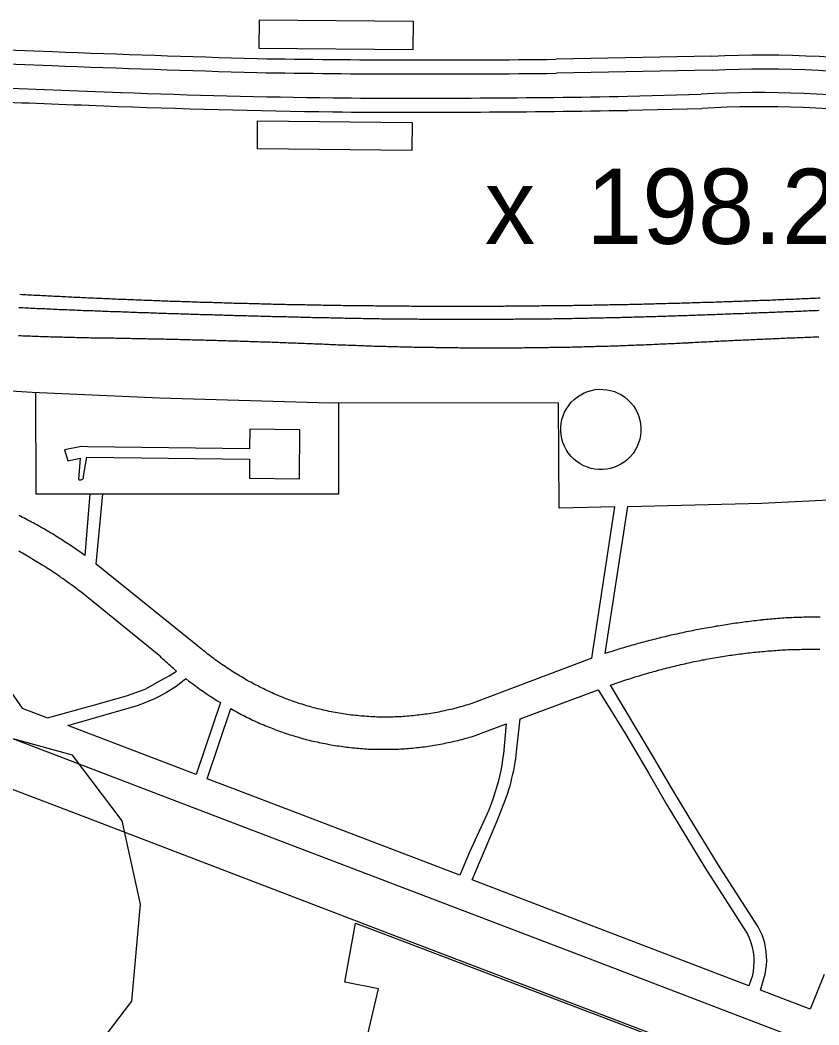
# Model space of a CAD drawing. Header units: millimetres. Extents: x 949 to 2135, y 1001 to 2286.
# Drawn here: x 1463.3 to 1543, y 1729 to 1829.2 of the extents above; entities that cross this region are included whole.
import ezdxf
from ezdxf.enums import TextEntityAlignment as Align

# ---------------------------------------------------------------- set-up
doc = ezdxf.new("R2010")
doc.units = ezdxf.units.MM
for name, color, linetype, lineweight in [('Nivel 11', 7, 'Continuous', 0), ('Nivel 12', 7, 'Continuous', 0), ('Nivel 15', 7, 'Continuous', 0), ('Nivel 17', 7, 'Continuous', 0), ('Nivel 18', 7, 'Continuous', 0), ('Nivel 24', 7, 'Continuous', 0), ('Nivel 27', 7, 'Continuous', 0), ('Nivel 3', 7, 'Continuous', 0), ('Nivel 39', 7, 'Continuous', 0)]:
    doc.layers.add(name, color=color, linetype=linetype, lineweight=lineweight)
doc.styles.add('Style-font000', font='font000.shx')
doc.styles.add('Style-font023', font='font023.shx')

msp = doc.modelspace()

# ---------------------------------------------------------------- linework, layer by layer
at = {"layer": 'Nivel 11', "color": 1, "linetype": 'Continuous', "lineweight": 0, "flags": 128}
for points in [[(1487.09, 1826.45), (1502.52, 1826.3), (1502.54, 1829.1), (1487.12, 1829.25), (1487.09, 1826.45)], [(1502.37, 1816.23), (1486.95, 1816.4), (1486.98, 1819.2), (1502.4, 1819.03), (1502.37, 1816.23)]]:
    msp.add_lwpolyline(points, close=True, dxfattribs=at)
at = {"layer": 'Nivel 12', "color": 7, "linetype": 'Continuous', "lineweight": 0, "flags": 128}
for points in [[(1538.22, 1672.81), (1542.67, 1721.72), (1539.67, 1723.04), (1499.71, 1738.25), (1467.93, 1750.42), (1440.09, 1761), (1415.48, 1768.39), (1393.97, 1774.59), (1390.01, 1775.7), (1373.63, 1780.26)], [(1535.56, 1674.48), (1525.52, 1676.26), (1523.76, 1676.57), (1528.43, 1702.86), (1530.34, 1702.52), (1532.57, 1714.72), (1532.23, 1714.81), (1497, 1723.99), (1499.05, 1732.6), (1495.67, 1733.27), (1496.76, 1739.16), (1500.44, 1737.76), (1535.86, 1724.28), (1539.6, 1722.86), (1542.46, 1721.6), (1541.77, 1715.15), (1540.23, 1700.76), (1535.56, 1674.48)]]:
    msp.add_lwpolyline(points, dxfattribs=at)
at = {"layer": 'Nivel 15', "color": 7, "linetype": 'Continuous', "lineweight": 0, "flags": 128}
msp.add_lwpolyline([(1463.23, 1801.89), (1463.43, 1801.88), (1463.63, 1801.87), (1463.83, 1801.86), (1464.03, 1801.85), (1464.23, 1801.84), (1464.43, 1801.83), (1464.63, 1801.82), (1464.83, 1801.81), (1465.03, 1801.8), (1465.23, 1801.79), (1465.43, 1801.78), (1465.63, 1801.77), (1465.83, 1801.76), (1466.03, 1801.75), (1466.23, 1801.74), (1466.43, 1801.73), (1466.63, 1801.72), (1466.83, 1801.71), (1467.03, 1801.7), (1467.23, 1801.69), (1467.43, 1801.68), (1467.63, 1801.67), (1467.83, 1801.66), (1468.03, 1801.65), (1468.23, 1801.64), (1468.43, 1801.63), (1468.63, 1801.62), (1468.83, 1801.61), (1469.03, 1801.6), (1469.23, 1801.59), (1469.43, 1801.58), (1469.63, 1801.57), (1469.83, 1801.56), (1470.02, 1801.55), (1470.22, 1801.55), (1470.42, 1801.54), (1470.62, 1801.53), (1470.82, 1801.52), (1471.02, 1801.51), (1471.22, 1801.5), (1471.42, 1801.49), (1471.62, 1801.48), (1471.82, 1801.47), (1472.02, 1801.47), (1472.22, 1801.46), (1472.42, 1801.45), (1472.62, 1801.44), (1472.82, 1801.43), (1473.02, 1801.42), (1473.22, 1801.41), (1473.42, 1801.41), (1473.62, 1801.4), (1473.82, 1801.39), (1474.02, 1801.38), (1474.22, 1801.37), (1474.42, 1801.37), (1474.62, 1801.36), (1474.82, 1801.35), (1475.02, 1801.34), (1475.22, 1801.33), (1475.42, 1801.33), (1475.62, 1801.32), (1475.82, 1801.31), (1476.02, 1801.3), (1476.22, 1801.3), (1476.42, 1801.29), (1476.62, 1801.28), (1476.82, 1801.27), (1477.02, 1801.27), (1477.22, 1801.26), (1477.42, 1801.25), (1477.62, 1801.24), (1477.82, 1801.24), (1478.02, 1801.23), (1478.22, 1801.22), (1478.42, 1801.22), (1478.62, 1801.21), (1478.82, 1801.2), (1479.02, 1801.2), (1479.22, 1801.19), (1479.42, 1801.18), (1479.62, 1801.18), (1479.82, 1801.17), (1480.02, 1801.16), (1480.22, 1801.16), (1480.42, 1801.15), (1480.62, 1801.14), (1480.82, 1801.14), (1481.02, 1801.13), (1481.22, 1801.12), (1481.42, 1801.12), (1481.62, 1801.11), (1481.82, 1801.1), (1482.02, 1801.1), (1482.22, 1801.09), (1482.42, 1801.09), (1482.62, 1801.08), (1482.82, 1801.07), (1483.02, 1801.07), (1483.22, 1801.06), (1483.42, 1801.06), (1483.62, 1801.05), (1483.82, 1801.05), (1484.02, 1801.04), (1484.22, 1801.04), (1484.42, 1801.03), (1484.62, 1801.02), (1484.82, 1801.02), (1485.01, 1801.01), (1485.21, 1801.01), (1485.41, 1801), (1485.61, 1801), (1485.73, 1800.99), (1485.93, 1800.99), (1486.13, 1800.98), (1486.33, 1800.98), (1486.53, 1800.97), (1486.73, 1800.97), (1486.93, 1800.96), (1487.13, 1800.96), (1487.33, 1800.95), (1487.53, 1800.95), (1487.73, 1800.94), (1487.93, 1800.94), (1488.13, 1800.93), (1488.33, 1800.93), (1488.53, 1800.92), (1488.73, 1800.92), (1488.93, 1800.92), (1489.13, 1800.91), (1489.33, 1800.91), (1489.53, 1800.9), (1489.73, 1800.9), (1489.93, 1800.89), (1490.13, 1800.89), (1490.33, 1800.89), (1490.53, 1800.88), (1490.73, 1800.88), (1490.93, 1800.87), (1491.13, 1800.87), (1491.33, 1800.86), (1491.53, 1800.86), (1491.73, 1800.86), (1491.93, 1800.85), (1492.13, 1800.85), (1492.33, 1800.85), (1492.53, 1800.84), (1492.73, 1800.84), (1492.93, 1800.83), (1493.13, 1800.83), (1493.33, 1800.83), (1493.53, 1800.82), (1493.73, 1800.82), (1493.93, 1800.82), (1494.13, 1800.81), (1494.33, 1800.81), (1494.53, 1800.81), (1494.73, 1800.81), (1494.93, 1800.8), (1495.13, 1800.8), (1495.33, 1800.8), (1495.53, 1800.79), (1495.73, 1800.79), (1495.93, 1800.79), (1496.13, 1800.78), (1496.33, 1800.78), (1496.53, 1800.78), (1496.73, 1800.78), (1496.93, 1800.77), (1497.13, 1800.77), (1497.33, 1800.77), (1497.53, 1800.77), (1497.73, 1800.76), (1497.93, 1800.76), (1498.13, 1800.76), (1498.33, 1800.76), (1498.53, 1800.76), (1498.73, 1800.75), (1498.93, 1800.75), (1499.13, 1800.75), (1499.33, 1800.75), (1499.53, 1800.75), (1499.73, 1800.74), (1499.93, 1800.74), (1500.13, 1800.74), (1500.33, 1800.74), (1500.53, 1800.74), (1500.73, 1800.74), (1500.93, 1800.73), (1501.13, 1800.73), (1501.33, 1800.73), (1501.53, 1800.73), (1501.73, 1800.73), (1501.93, 1800.73), (1502.13, 1800.73), (1502.33, 1800.72), (1502.53, 1800.72), (1502.73, 1800.72), (1502.93, 1800.72), (1503.13, 1800.72), (1503.33, 1800.72), (1503.53, 1800.72), (1503.73, 1800.72), (1503.93, 1800.72), (1504.13, 1800.72), (1504.33, 1800.72), (1504.53, 1800.71), (1504.73, 1800.71), (1504.93, 1800.71), (1505.13, 1800.71), (1505.33, 1800.71), (1505.53, 1800.71), (1505.73, 1800.71), (1505.93, 1800.71), (1506.13, 1800.71), (1506.33, 1800.71), (1506.53, 1800.71), (1506.73, 1800.71), (1506.93, 1800.71), (1507.13, 1800.71), (1507.33, 1800.71), (1507.53, 1800.71), (1507.73, 1800.71), (1507.93, 1800.71), (1508.13, 1800.71), (1508.33, 1800.71), (1508.53, 1800.71), (1508.73, 1800.71), (1508.93, 1800.71), (1509.13, 1800.71), (1509.33, 1800.71), (1509.53, 1800.72), (1509.73, 1800.72), (1509.93, 1800.72), (1510.13, 1800.72), (1510.33, 1800.72), (1510.53, 1800.72), (1510.73, 1800.72), (1510.93, 1800.72), (1511.13, 1800.72), (1511.33, 1800.72), (1511.53, 1800.72), (1511.73, 1800.73), (1511.93, 1800.73), (1512.13, 1800.73), (1512.33, 1800.73), (1512.53, 1800.73), (1512.73, 1800.73), (1512.93, 1800.73), (1513.13, 1800.73), (1513.33, 1800.74), (1513.53, 1800.74), (1513.73, 1800.74), (1513.93, 1800.74), (1514.13, 1800.74), (1514.33, 1800.75), (1514.53, 1800.75), (1514.73, 1800.75), (1514.93, 1800.75), (1515.13, 1800.75), (1515.33, 1800.76), (1515.53, 1800.76), (1515.73, 1800.76), (1515.93, 1800.76), (1516.13, 1800.76), (1516.33, 1800.77), (1516.53, 1800.77), (1516.73, 1800.77), (1516.93, 1800.77), (1517.13, 1800.78), (1517.33, 1800.78), (1517.53, 1800.78), (1517.73, 1800.78), (1517.93, 1800.79), (1518.13, 1800.79), (1518.33, 1800.79), (1518.53, 1800.8), (1518.73, 1800.8), (1518.93, 1800.8), (1519.13, 1800.8), (1519.33, 1800.81), (1519.53, 1800.81), (1519.73, 1800.81), (1519.93, 1800.82), (1520.13, 1800.82), (1520.33, 1800.82), (1520.53, 1800.83), (1520.73, 1800.83), (1520.93, 1800.83), (1521.13, 1800.84), (1521.33, 1800.84), (1521.53, 1800.84), (1521.73, 1800.85), (1521.93, 1800.85), (1522.13, 1800.86), (1522.33, 1800.86), (1522.53, 1800.86), (1522.73, 1800.87), (1522.93, 1800.87), (1523.13, 1800.88), (1523.33, 1800.88), (1523.53, 1800.88), (1523.73, 1800.89), (1523.93, 1800.89), (1524.13, 1800.9), (1524.33, 1800.9), (1524.53, 1800.91), (1524.73, 1800.91), (1524.93, 1800.91), (1525.13, 1800.92), (1525.33, 1800.92), (1525.53, 1800.93), (1525.73, 1800.93), (1525.93, 1800.94), (1526.13, 1800.94), (1526.33, 1800.95), (1526.53, 1800.95), (1526.73, 1800.96), (1526.93, 1800.96), (1527.13, 1800.97), (1527.33, 1800.97), (1527.53, 1800.98), (1527.73, 1800.98), (1527.93, 1800.99), (1528.13, 1800.99), (1528.33, 1801), (1528.53, 1801), (1528.73, 1801.01), (1528.93, 1801.02), (1529.13, 1801.02), (1529.33, 1801.03), (1529.53, 1801.03), (1529.73, 1801.04), (1529.93, 1801.04), (1530.13, 1801.05), (1530.33, 1801.06), (1530.53, 1801.06), (1530.73, 1801.07), (1530.93, 1801.07), (1531.13, 1801.08), (1531.33, 1801.09), (1531.53, 1801.09), (1531.73, 1801.1), (1531.93, 1801.1), (1532.13, 1801.11), (1532.33, 1801.12), (1532.53, 1801.12), (1532.73, 1801.13), (1532.93, 1801.14), (1533.13, 1801.14), (1533.33, 1801.15), (1533.53, 1801.16), (1533.73, 1801.16), (1533.93, 1801.17), (1534.13, 1801.18), (1534.33, 1801.18), (1534.53, 1801.19), (1534.73, 1801.2), (1534.92, 1801.2), (1535.12, 1801.21), (1535.32, 1801.22), (1535.52, 1801.23), (1535.72, 1801.23), (1535.92, 1801.24), (1536.12, 1801.25), (1536.32, 1801.26), (1536.52, 1801.26), (1536.72, 1801.27), (1536.92, 1801.28), (1537.12, 1801.29), (1537.32, 1801.29), (1537.52, 1801.3), (1537.72, 1801.31), (1537.92, 1801.32), (1538.12, 1801.32), (1538.32, 1801.33), (1538.52, 1801.34), (1538.72, 1801.35), (1538.92, 1801.36), (1539.12, 1801.36), (1539.32, 1801.37), (1539.52, 1801.38), (1539.72, 1801.39), (1539.92, 1801.4), (1540.12, 1801.41), (1540.32, 1801.41), (1540.52, 1801.42), (1540.72, 1801.43), (1540.92, 1801.44), (1541.12, 1801.45), (1541.32, 1801.46), (1541.52, 1801.47), (1541.72, 1801.47), (1541.92, 1801.48), (1542.12, 1801.49), (1542.32, 1801.5), (1542.52, 1801.51), (1542.72, 1801.52), (1542.92, 1801.53), (1543.12, 1801.54)], dxfattribs=at)
at = {"layer": 'Nivel 15', "color": 7, "linetype": 'Continuous', "lineweight": 0}
msp.add_ellipse((1521.24, 1788.41), major_axis=(2.71, 2.95), ratio=0.999999, dxfattribs=at)
at = {"layer": 'Nivel 17', "color": 30, "linetype": 'Continuous', "lineweight": 0, "flags": 128}
for points in [[(1463.15, 1800.58), (1463.35, 1800.57), (1463.55, 1800.56), (1463.75, 1800.55), (1463.95, 1800.54), (1464.15, 1800.53), (1464.35, 1800.52), (1464.55, 1800.51), (1464.75, 1800.5), (1464.95, 1800.49), (1465.15, 1800.49), (1465.35, 1800.48), (1465.55, 1800.47), (1465.75, 1800.46), (1465.95, 1800.45), (1466.15, 1800.44), (1466.35, 1800.43), (1466.55, 1800.42), (1466.75, 1800.41), (1466.95, 1800.4), (1467.15, 1800.39), (1467.35, 1800.39), (1467.55, 1800.38), (1467.75, 1800.37), (1467.95, 1800.36), (1468.15, 1800.35), (1468.35, 1800.34), (1468.55, 1800.33), (1468.75, 1800.33), (1468.95, 1800.32), (1469.15, 1800.31), (1469.35, 1800.3), (1469.55, 1800.29), (1469.75, 1800.29), (1469.95, 1800.28), (1470.15, 1800.27), (1470.35, 1800.26), (1470.55, 1800.26), (1470.75, 1800.25), (1470.95, 1800.24), (1471.08, 1800.24), (1471.28, 1800.23), (1471.48, 1800.22), (1471.68, 1800.21), (1471.88, 1800.21), (1472.08, 1800.2), (1472.28, 1800.19), (1472.48, 1800.18), (1472.68, 1800.18), (1472.88, 1800.17), (1473.08, 1800.16), (1473.28, 1800.16), (1473.48, 1800.15), (1473.68, 1800.14), (1473.88, 1800.13), (1474.08, 1800.13), (1474.28, 1800.12), (1474.48, 1800.11), (1474.68, 1800.11), (1474.88, 1800.1), (1475.08, 1800.09), (1475.28, 1800.09), (1475.48, 1800.08), (1475.68, 1800.07), (1475.88, 1800.06), (1476.08, 1800.06), (1476.28, 1800.05), (1476.48, 1800.04), (1476.68, 1800.04), (1476.88, 1800.03), (1477.08, 1800.02), (1477.28, 1800.02), (1477.48, 1800.01), (1477.68, 1800), (1477.88, 1800), (1478.08, 1799.99), (1478.28, 1799.99), (1478.48, 1799.98), (1478.68, 1799.97), (1478.88, 1799.97), (1479.08, 1799.96), (1479.28, 1799.95), (1479.48, 1799.95), (1479.68, 1799.94), (1479.88, 1799.93), (1480.08, 1799.93), (1480.28, 1799.92), (1480.48, 1799.92), (1480.68, 1799.91), (1480.88, 1799.9), (1481.08, 1799.9), (1481.28, 1799.89), (1481.48, 1799.89), (1481.68, 1799.88), (1481.88, 1799.87), (1482.08, 1799.87), (1482.28, 1799.86), (1482.48, 1799.86), (1482.68, 1799.85), (1482.88, 1799.84), (1483.08, 1799.84), (1483.28, 1799.83), (1483.48, 1799.83), (1483.68, 1799.82), (1483.88, 1799.81), (1484.08, 1799.81), (1484.28, 1799.8), (1484.48, 1799.8), (1484.68, 1799.79), (1484.88, 1799.79), (1485.08, 1799.78), (1485.28, 1799.78), (1485.48, 1799.77), (1485.68, 1799.76), (1485.88, 1799.76), (1486.08, 1799.75), (1486.28, 1799.75), (1486.48, 1799.74), (1486.68, 1799.74), (1486.87, 1799.73), (1487.07, 1799.73), (1487.27, 1799.72), (1487.47, 1799.72), (1487.67, 1799.71), (1487.87, 1799.71), (1488.07, 1799.7), (1488.27, 1799.7), (1488.47, 1799.69), (1488.67, 1799.69), (1488.87, 1799.68), (1489.07, 1799.68), (1489.27, 1799.67), (1489.47, 1799.67), (1489.67, 1799.66), (1489.87, 1799.66), (1490.07, 1799.65), (1490.27, 1799.65), (1490.47, 1799.64), (1490.67, 1799.64), (1490.87, 1799.63), (1491.07, 1799.63), (1491.27, 1799.62), (1491.47, 1799.62), (1491.67, 1799.61), (1491.87, 1799.61), (1492.07, 1799.6), (1492.27, 1799.6), (1492.47, 1799.59), (1492.67, 1799.59), (1492.87, 1799.58), (1493.07, 1799.58), (1493.27, 1799.58), (1493.47, 1799.57), (1493.67, 1799.57), (1493.87, 1799.56), (1494.07, 1799.56), (1494.27, 1799.55), (1494.33, 1799.55), (1494.53, 1799.55), (1494.73, 1799.54), (1494.93, 1799.54), (1495.13, 1799.54), (1495.33, 1799.53), (1495.53, 1799.53), (1495.73, 1799.52), (1495.93, 1799.52), (1496.13, 1799.52), (1496.33, 1799.51), (1496.53, 1799.51), (1496.73, 1799.51), (1496.93, 1799.5), (1497.13, 1799.5), (1497.33, 1799.5), (1497.53, 1799.49), (1497.73, 1799.49), (1497.93, 1799.49), (1498.13, 1799.48), (1498.33, 1799.48), (1498.53, 1799.48), (1498.73, 1799.47), (1498.93, 1799.47), (1499.13, 1799.47), (1499.33, 1799.46), (1499.53, 1799.46), (1499.73, 1799.46), (1499.93, 1799.46), (1500.13, 1799.45), (1500.33, 1799.45), (1500.53, 1799.45), (1500.73, 1799.45), (1500.93, 1799.44), (1501.13, 1799.44), (1501.33, 1799.44), (1501.53, 1799.44), (1501.73, 1799.44), (1501.93, 1799.43), (1502.13, 1799.43), (1502.33, 1799.43), (1502.53, 1799.43), (1502.73, 1799.43), (1502.93, 1799.43), (1503.13, 1799.42), (1503.33, 1799.42), (1503.53, 1799.42), (1503.73, 1799.42), (1503.93, 1799.42), (1504.13, 1799.42), (1504.33, 1799.42), (1504.53, 1799.42), (1504.73, 1799.41), (1504.93, 1799.41), (1505.13, 1799.41), (1505.33, 1799.41), (1505.53, 1799.41), (1505.73, 1799.41), (1505.93, 1799.41), (1506.13, 1799.41), (1506.33, 1799.41), (1506.53, 1799.41), (1506.73, 1799.41), (1506.93, 1799.41), (1507.13, 1799.41), (1507.33, 1799.41), (1507.53, 1799.41), (1507.73, 1799.41), (1507.93, 1799.41), (1508.13, 1799.41), (1508.33, 1799.41), (1508.53, 1799.41), (1508.73, 1799.41), (1508.93, 1799.41), (1509.13, 1799.41), (1509.33, 1799.41), (1509.53, 1799.41), (1509.73, 1799.41), (1509.93, 1799.41), (1510.13, 1799.41), (1510.33, 1799.41), (1510.53, 1799.41), (1510.73, 1799.41), (1510.93, 1799.41), (1511.13, 1799.42), (1511.33, 1799.42), (1511.53, 1799.42), (1511.73, 1799.42), (1511.93, 1799.42), (1512.13, 1799.42), (1512.33, 1799.42), (1512.53, 1799.42), (1512.73, 1799.43), (1512.93, 1799.43), (1513.13, 1799.43), (1513.33, 1799.43), (1513.53, 1799.43), (1513.73, 1799.43), (1513.93, 1799.44), (1514.13, 1799.44), (1514.33, 1799.44), (1514.53, 1799.44), (1514.73, 1799.44), (1514.93, 1799.45), (1515.13, 1799.45), (1515.33, 1799.45), (1515.53, 1799.45), (1515.73, 1799.46), (1515.93, 1799.46), (1516.13, 1799.46), (1516.33, 1799.46), (1516.53, 1799.47), (1516.73, 1799.47), (1516.93, 1799.47), (1517.13, 1799.47), (1517.33, 1799.48), (1517.53, 1799.48), (1517.73, 1799.48), (1517.93, 1799.49), (1518.13, 1799.49), (1518.33, 1799.49), (1518.53, 1799.5), (1518.73, 1799.5), (1518.93, 1799.5), (1519.13, 1799.51), (1519.33, 1799.51), (1519.53, 1799.51), (1519.73, 1799.52), (1519.93, 1799.52), (1520.13, 1799.53), (1520.33, 1799.53), (1520.53, 1799.53), (1520.73, 1799.54), (1520.93, 1799.54), (1521.13, 1799.55), (1521.33, 1799.55), (1521.53, 1799.55), (1521.73, 1799.56), (1521.93, 1799.56), (1522.13, 1799.57), (1522.33, 1799.57), (1522.53, 1799.58), (1522.73, 1799.58), (1522.93, 1799.59), (1523.13, 1799.59), (1523.33, 1799.6), (1523.53, 1799.6), (1523.73, 1799.61), (1523.93, 1799.61), (1524.13, 1799.62), (1524.33, 1799.62), (1524.53, 1799.63), (1524.73, 1799.63), (1524.93, 1799.64), (1525.13, 1799.64), (1525.33, 1799.65), (1525.53, 1799.65), (1525.73, 1799.66), (1525.93, 1799.67), (1526.13, 1799.67), (1526.33, 1799.68), (1526.53, 1799.68), (1526.73, 1799.69), (1526.93, 1799.7), (1527.13, 1799.7), (1527.33, 1799.71), (1527.53, 1799.71), (1527.73, 1799.72), (1527.93, 1799.73), (1528.13, 1799.73), (1528.33, 1799.74), (1528.53, 1799.75), (1528.73, 1799.75), (1528.93, 1799.76), (1529.13, 1799.77), (1529.33, 1799.77), (1529.53, 1799.78), (1529.73, 1799.79), (1529.85, 1799.79), (1530.05, 1799.8), (1530.25, 1799.8), (1530.45, 1799.81), (1530.65, 1799.82), (1530.85, 1799.83), (1531.05, 1799.83), (1531.25, 1799.84), (1531.45, 1799.85), (1531.65, 1799.85), (1531.85, 1799.86), (1532.05, 1799.87), (1532.25, 1799.88), (1532.45, 1799.88), (1532.65, 1799.89), (1532.85, 1799.9), (1533.05, 1799.91), (1533.25, 1799.91), (1533.45, 1799.92), (1533.65, 1799.93), (1533.85, 1799.93), (1534.05, 1799.94), (1534.25, 1799.95), (1534.45, 1799.96), (1534.65, 1799.96), (1534.85, 1799.97), (1535.05, 1799.98), (1535.25, 1799.99), (1535.45, 1799.99), (1535.65, 1800), (1535.85, 1800.01), (1536.05, 1800.02), (1536.25, 1800.03), (1536.45, 1800.03), (1536.65, 1800.04), (1536.85, 1800.05), (1537.05, 1800.06), (1537.25, 1800.06), (1537.45, 1800.07), (1537.65, 1800.08), (1537.85, 1800.09), (1538.05, 1800.1), (1538.25, 1800.1), (1538.45, 1800.11), (1538.65, 1800.12), (1538.84, 1800.13), (1539.04, 1800.13), (1539.24, 1800.14), (1539.44, 1800.15), (1539.64, 1800.16), (1539.84, 1800.17), (1540.04, 1800.18), (1540.24, 1800.18), (1540.44, 1800.19), (1540.64, 1800.2), (1540.84, 1800.21), (1541.04, 1800.22), (1541.24, 1800.22), (1541.44, 1800.23), (1541.64, 1800.24), (1541.84, 1800.25), (1542.04, 1800.26), (1542.24, 1800.27), (1542.44, 1800.27), (1542.64, 1800.28), (1542.84, 1800.29), (1543.04, 1800.3)], [(1543.01, 1797.62), (1542.81, 1797.62), (1542.61, 1797.61), (1542.41, 1797.6), (1542.21, 1797.59), (1542.01, 1797.59), (1541.81, 1797.58), (1541.61, 1797.57), (1541.41, 1797.56), (1541.21, 1797.55), (1541.02, 1797.55), (1540.82, 1797.54), (1540.62, 1797.53), (1540.42, 1797.52), (1540.22, 1797.51), (1540.02, 1797.51), (1539.82, 1797.5), (1539.62, 1797.49), (1539.42, 1797.48), (1539.22, 1797.47), (1539.02, 1797.46), (1538.82, 1797.46), (1538.62, 1797.45), (1538.42, 1797.44), (1538.22, 1797.43), (1538.02, 1797.42), (1537.82, 1797.41), (1537.62, 1797.4), (1537.42, 1797.39), (1537.22, 1797.39), (1537.02, 1797.38), (1536.82, 1797.37), (1536.62, 1797.36), (1536.42, 1797.35), (1536.22, 1797.34), (1536.02, 1797.33), (1535.82, 1797.32), (1535.62, 1797.31), (1535.42, 1797.3), (1535.22, 1797.29), (1535.02, 1797.29), (1534.82, 1797.28), (1534.62, 1797.27), (1534.42, 1797.26), (1534.22, 1797.25), (1534.02, 1797.24), (1533.82, 1797.23), (1533.62, 1797.22), (1533.42, 1797.21), (1533.22, 1797.2), (1533.02, 1797.19), (1532.82, 1797.18), (1532.62, 1797.17), (1532.42, 1797.16), (1532.22, 1797.15), (1532.02, 1797.14), (1531.82, 1797.13), (1531.62, 1797.12), (1531.42, 1797.11), (1531.23, 1797.1), (1531.03, 1797.09), (1530.83, 1797.08), (1530.63, 1797.07), (1530.43, 1797.06), (1530.23, 1797.05), (1530.03, 1797.04), (1529.96, 1797.03), (1529.76, 1797.02), (1529.56, 1797.01), (1529.36, 1797), (1529.16, 1796.99), (1528.96, 1796.98), (1528.76, 1796.97), (1528.56, 1796.96), (1528.36, 1796.95), (1528.16, 1796.94), (1527.96, 1796.94), (1527.76, 1796.93), (1527.56, 1796.92), (1527.36, 1796.91), (1527.16, 1796.9), (1526.96, 1796.89), (1526.76, 1796.88), (1526.56, 1796.87), (1526.36, 1796.86), (1526.16, 1796.86), (1525.96, 1796.85), (1525.76, 1796.84), (1525.56, 1796.83), (1525.36, 1796.82), (1525.16, 1796.81), (1524.96, 1796.81), (1524.76, 1796.8), (1524.56, 1796.79), (1524.36, 1796.78), (1524.16, 1796.78), (1523.96, 1796.77), (1523.76, 1796.76), (1523.56, 1796.75), (1523.36, 1796.75), (1523.16, 1796.74), (1522.96, 1796.73), (1522.76, 1796.73), (1522.56, 1796.72), (1522.36, 1796.71), (1522.16, 1796.71), (1521.96, 1796.7), (1521.76, 1796.7), (1521.56, 1796.69), (1521.36, 1796.68), (1521.16, 1796.68), (1520.96, 1796.67), (1520.76, 1796.67), (1520.56, 1796.66), (1520.36, 1796.66), (1520.16, 1796.65), (1519.96, 1796.65), (1519.77, 1796.64), (1519.57, 1796.64), (1519.37, 1796.63), (1519.17, 1796.63), (1518.97, 1796.62), (1518.77, 1796.62), (1518.57, 1796.61), (1518.37, 1796.61), (1518.17, 1796.6), (1517.97, 1796.6), (1517.77, 1796.6), (1517.57, 1796.59), (1517.37, 1796.59), (1517.17, 1796.58), (1516.97, 1796.58), (1516.77, 1796.58), (1516.57, 1796.57), (1516.37, 1796.57), (1516.17, 1796.57), (1515.97, 1796.56), (1515.77, 1796.56), (1515.57, 1796.56), (1515.37, 1796.56), (1515.17, 1796.55), (1514.97, 1796.55), (1514.77, 1796.55), (1514.57, 1796.55), (1514.37, 1796.54), (1514.17, 1796.54), (1513.97, 1796.54), (1513.77, 1796.54), (1513.57, 1796.54), (1513.37, 1796.53), (1513.17, 1796.53), (1512.97, 1796.53), (1512.77, 1796.53), (1512.57, 1796.53), (1512.37, 1796.53), (1512.17, 1796.53), (1511.97, 1796.53), (1511.77, 1796.52), (1511.57, 1796.52), (1511.37, 1796.52), (1511.17, 1796.52), (1510.97, 1796.52), (1510.77, 1796.52), (1510.57, 1796.52), (1510.37, 1796.52), (1510.17, 1796.52), (1509.97, 1796.52), (1509.77, 1796.52), (1509.57, 1796.52), (1509.37, 1796.52), (1509.17, 1796.52), (1508.97, 1796.52), (1508.77, 1796.52), (1508.57, 1796.53), (1508.37, 1796.53), (1508.17, 1796.53), (1507.97, 1796.53), (1507.77, 1796.53), (1507.57, 1796.53), (1507.37, 1796.53), (1507.17, 1796.53), (1506.97, 1796.54), (1506.77, 1796.54), (1506.57, 1796.54), (1506.37, 1796.54), (1506.17, 1796.54), (1505.97, 1796.55), (1505.77, 1796.55), (1505.57, 1796.55), (1505.37, 1796.55), (1505.17, 1796.56), (1504.97, 1796.56), (1504.77, 1796.56), (1504.57, 1796.57), (1504.37, 1796.57), (1504.17, 1796.57), (1503.97, 1796.58), (1503.77, 1796.58), (1503.57, 1796.58), (1503.37, 1796.59), (1503.17, 1796.59), (1502.97, 1796.59), (1502.77, 1796.6), (1502.57, 1796.6), (1502.37, 1796.61), (1502.17, 1796.61), (1501.97, 1796.61), (1501.77, 1796.62), (1501.57, 1796.62), (1501.37, 1796.63), (1501.17, 1796.63), (1500.97, 1796.64), (1500.77, 1796.64), (1500.57, 1796.65), (1500.37, 1796.65), (1500.17, 1796.66), (1499.97, 1796.66), (1499.77, 1796.67), (1499.57, 1796.67), (1499.37, 1796.68), (1499.17, 1796.69), (1498.97, 1796.69), (1498.77, 1796.7), (1498.57, 1796.7), (1498.37, 1796.71), (1498.17, 1796.72), (1497.97, 1796.72), (1497.77, 1796.73), (1497.57, 1796.74), (1497.37, 1796.74), (1497.17, 1796.75), (1496.97, 1796.76), (1496.77, 1796.77), (1496.57, 1796.77), (1496.37, 1796.78), (1496.17, 1796.79), (1495.97, 1796.79), (1495.77, 1796.8), (1495.57, 1796.81), (1495.37, 1796.82), (1495.17, 1796.83), (1494.97, 1796.83), (1494.77, 1796.84), (1494.57, 1796.85), (1494.44, 1796.86), (1494.24, 1796.86), (1494.04, 1796.87), (1493.84, 1796.88), (1493.64, 1796.89), (1493.44, 1796.9), (1493.24, 1796.91), (1493.04, 1796.91), (1492.84, 1796.92), (1492.64, 1796.93), (1492.44, 1796.94), (1492.24, 1796.95), (1492.04, 1796.95), (1491.84, 1796.96), (1491.64, 1796.97), (1491.44, 1796.98), (1491.24, 1796.99), (1491.04, 1796.99), (1490.84, 1797), (1490.64, 1797.01), (1490.44, 1797.02), (1490.24, 1797.02), (1490.04, 1797.03), (1489.84, 1797.04), (1489.64, 1797.05), (1489.44, 1797.05), (1489.24, 1797.06), (1489.04, 1797.07), (1488.84, 1797.07), (1488.64, 1797.08), (1488.44, 1797.09), (1488.24, 1797.1), (1488.04, 1797.1), (1487.84, 1797.11), (1487.64, 1797.12), (1487.44, 1797.12), (1487.24, 1797.13), (1487.04, 1797.14), (1486.84, 1797.14), (1486.64, 1797.15), (1486.44, 1797.16), (1486.24, 1797.16), (1486.04, 1797.17), (1485.84, 1797.18), (1485.64, 1797.18), (1485.44, 1797.19), (1485.24, 1797.19), (1485.04, 1797.2), (1484.84, 1797.21), (1484.64, 1797.21), (1484.44, 1797.22), (1484.24, 1797.23), (1484.04, 1797.23), (1483.84, 1797.24), (1483.64, 1797.24), (1483.44, 1797.25), (1483.24, 1797.25), (1483.04, 1797.26), (1482.84, 1797.27), (1482.64, 1797.27), (1482.44, 1797.28), (1482.24, 1797.28), (1482.04, 1797.29), (1481.84, 1797.29), (1481.64, 1797.3), (1481.44, 1797.3), (1481.24, 1797.31), (1481.04, 1797.32), (1480.84, 1797.32), (1480.64, 1797.33), (1480.44, 1797.33), (1480.24, 1797.34), (1480.04, 1797.34), (1479.84, 1797.35), (1479.64, 1797.35), (1479.44, 1797.36), (1479.24, 1797.36), (1479.04, 1797.37), (1478.84, 1797.37), (1478.64, 1797.38), (1478.44, 1797.38), (1478.24, 1797.38), (1478.04, 1797.39), (1477.84, 1797.39), (1477.64, 1797.4), (1477.44, 1797.4), (1477.25, 1797.41), (1477.05, 1797.41), (1476.85, 1797.42), (1476.65, 1797.42), (1476.45, 1797.42), (1476.25, 1797.43), (1476.05, 1797.43), (1475.85, 1797.44), (1475.65, 1797.44), (1475.45, 1797.44), (1475.25, 1797.45), (1475.05, 1797.45), (1474.85, 1797.46), (1474.65, 1797.46), (1474.45, 1797.46), (1474.25, 1797.47), (1474.05, 1797.47), (1473.85, 1797.47), (1473.65, 1797.48), (1473.45, 1797.48), (1473.25, 1797.49), (1473.05, 1797.49), (1472.85, 1797.49), (1472.65, 1797.5), (1472.45, 1797.5), (1472.25, 1797.5), (1472.05, 1797.5), (1471.85, 1797.51), (1471.65, 1797.51), (1471.49, 1797.51), (1471.29, 1797.52), (1471.09, 1797.52), (1470.89, 1797.52), (1470.7, 1797.53), (1470.5, 1797.53), (1470.3, 1797.53), (1470.1, 1797.54), (1469.9, 1797.54), (1469.7, 1797.55), (1469.5, 1797.55), (1469.3, 1797.55), (1469.1, 1797.56), (1468.9, 1797.56), (1468.7, 1797.57), (1468.5, 1797.57), (1468.3, 1797.58), (1468.1, 1797.58), (1467.9, 1797.59), (1467.7, 1797.59), (1467.5, 1797.6), (1467.3, 1797.6), (1467.1, 1797.61), (1466.9, 1797.61), (1466.7, 1797.62), (1466.5, 1797.63), (1466.3, 1797.63), (1466.1, 1797.64), (1465.9, 1797.64), (1465.7, 1797.65), (1465.5, 1797.66), (1465.3, 1797.66), (1465.1, 1797.67), (1464.9, 1797.68), (1464.7, 1797.68), (1464.5, 1797.69), (1464.3, 1797.7), (1464.1, 1797.71), (1463.9, 1797.71), (1463.7, 1797.72), (1463.5, 1797.73), (1463.3, 1797.74), (1463.1, 1797.74)]]:
    msp.add_lwpolyline(points, dxfattribs=at)
at = {"layer": 'Nivel 18', "color": 4, "linetype": 'Continuous', "lineweight": 0, "flags": 128}
msp.add_lwpolyline([(1469.91, 1785.63), (1486.17, 1785.45), (1486.15, 1783.54), (1491.15, 1783.48), (1491.2, 1788.38), (1486.21, 1788.44), (1486.18, 1786.49), (1470.03, 1786.67), (1469.4, 1786.72), (1467.71, 1786.38), (1468.02, 1785.28), (1469.25, 1785.54), (1469.1, 1783.41), (1469.17, 1783.39), (1469.23, 1783.37), (1469.3, 1783.37), (1469.37, 1783.38), (1469.43, 1783.41), (1469.49, 1783.44), (1469.54, 1783.49), (1469.58, 1783.55), (1469.6, 1783.61), (1469.61, 1783.68), (1469.61, 1783.75), (1469.91, 1785.63)], dxfattribs=at)
at = {"layer": 'Nivel 24', "color": 3, "linetype": 'Continuous', "lineweight": 0, "flags": 128}
for points in [[(1522.63, 1780.69), (1517.07, 1780.55), (1517.02, 1791.07), (1494.18, 1791.02), (1477.18, 1791.53), (1464.48, 1792.09), (1444.95, 1793.33)], [(1464.81, 1792.08), (1464.84, 1781.99), (1495.09, 1781.99), (1495.08, 1791.01)], [(1470.24, 1781.99), (1469.73, 1775.85)], [(1470.86, 1774.97), (1471.53, 1781.99)], [(1543.12, 1769.68), (1542.92, 1769.68), (1542.72, 1769.68), (1542.52, 1769.68), (1542.32, 1769.68), (1542.12, 1769.68), (1541.92, 1769.68), (1541.72, 1769.67), (1541.52, 1769.67), (1541.32, 1769.66), (1541.12, 1769.66), (1540.92, 1769.65), (1540.72, 1769.64), (1540.52, 1769.64), (1540.32, 1769.63), (1540.12, 1769.62), (1539.92, 1769.61), (1539.72, 1769.6), (1539.52, 1769.58), (1539.32, 1769.57), (1539.12, 1769.56), (1538.92, 1769.54), (1538.72, 1769.53), (1538.52, 1769.51), (1538.33, 1769.49), (1538.13, 1769.48), (1537.93, 1769.46), (1537.73, 1769.44), (1537.53, 1769.42), (1537.33, 1769.4), (1537.31, 1769.39), (1537.11, 1769.37), (1536.91, 1769.35), (1536.71, 1769.33), (1536.51, 1769.3), (1536.31, 1769.28), (1536.11, 1769.26), (1535.91, 1769.23), (1535.72, 1769.21), (1535.52, 1769.18), (1535.32, 1769.15), (1535.12, 1769.13), (1534.92, 1769.1), (1534.73, 1769.07), (1534.53, 1769.04), (1534.33, 1769.01), (1534.13, 1768.99), (1533.93, 1768.96), (1533.74, 1768.93), (1533.54, 1768.89), (1533.34, 1768.86), (1533.14, 1768.83), (1532.95, 1768.8), (1532.75, 1768.77), (1532.55, 1768.73), (1532.35, 1768.7), (1532.16, 1768.66), (1531.96, 1768.63), (1531.76, 1768.59), (1531.57, 1768.56), (1531.37, 1768.52), (1531.17, 1768.48), (1530.98, 1768.45), (1530.78, 1768.41), (1530.59, 1768.37), (1530.39, 1768.33), (1530.19, 1768.29), (1530, 1768.25), (1529.8, 1768.21), (1529.61, 1768.17), (1529.41, 1768.13), (1529.21, 1768.09), (1529.02, 1768.04), (1528.82, 1768), (1528.63, 1767.96), (1528.43, 1767.91), (1528.24, 1767.87), (1528.04, 1767.82), (1527.85, 1767.78), (1527.65, 1767.73), (1527.46, 1767.69), (1527.26, 1767.64), (1527.07, 1767.59), (1526.88, 1767.54), (1526.68, 1767.5), (1526.49, 1767.45), (1526.29, 1767.4), (1526.1, 1767.35), (1525.91, 1767.3), (1525.71, 1767.25), (1525.52, 1767.19), (1525.33, 1767.14), (1525.13, 1767.09), (1524.94, 1767.04), (1524.75, 1766.98), (1524.56, 1766.93), (1524.36, 1766.88), (1524.17, 1766.82), (1523.98, 1766.77), (1523.79, 1766.71), (1523.6, 1766.65), (1523.4, 1766.6), (1523.21, 1766.54), (1523.02, 1766.48), (1522.83, 1766.42), (1522.64, 1766.36), (1522.45, 1766.3), (1522.26, 1766.24), (1522.07, 1766.18), (1521.88, 1766.12), (1521.68, 1766.06), (1521.68, 1766.06), (1523.93, 1780.72), (1537.3, 1781.05), (1559.37, 1782.16)], [(1520.33, 1765.6), (1522.63, 1780.69)], [(1469.73, 1775.85), (1469.34, 1776.13), (1469.17, 1776.24), (1469.01, 1776.36), (1468.84, 1776.47), (1468.68, 1776.58), (1468.51, 1776.69), (1468.35, 1776.8), (1468.18, 1776.91), (1468.01, 1777.02), (1467.84, 1777.13), (1467.68, 1777.24), (1467.51, 1777.35), (1467.34, 1777.46), (1467.17, 1777.56), (1467, 1777.67), (1466.83, 1777.77), (1466.66, 1777.88), (1466.49, 1777.98), (1466.31, 1778.08), (1466.14, 1778.19), (1465.97, 1778.29), (1465.8, 1778.39), (1465.63, 1778.49), (1465.45, 1778.59), (1465.28, 1778.69), (1465.1, 1778.79), (1464.93, 1778.88), (1464.75, 1778.98), (1464.58, 1779.08), (1464.4, 1779.17), (1464.23, 1779.27), (1464.05, 1779.36), (1463.87, 1779.45), (1463.7, 1779.55), (1463.52, 1779.64), (1463.34, 1779.73), (1463.16, 1779.82)], [(1460.94, 1764.2), (1463.46, 1760.61), (1463.46, 1760.61), (1465.99, 1759.65), (1470.58, 1760.89), (1473.88, 1761.82), (1475.74, 1762.51), (1477.21, 1763.32), (1478.13, 1763.83), (1478.88, 1764.31), (1478.88, 1764.31), (1478.57, 1764.57), (1478.42, 1764.7), (1478.27, 1764.83), (1478.12, 1764.96), (1477.97, 1765.1), (1477.82, 1765.23), (1477.67, 1765.37), (1477.53, 1765.5), (1477.38, 1765.64), (1477.24, 1765.78), (1477.16, 1765.85), (1469.32, 1772.2), (1469.16, 1772.32), (1469, 1772.44), (1468.84, 1772.56), (1468.68, 1772.68), (1468.52, 1772.8), (1468.36, 1772.92), (1468.2, 1773.04), (1468.04, 1773.15), (1467.87, 1773.27), (1467.71, 1773.39), (1467.55, 1773.5), (1467.38, 1773.62), (1467.22, 1773.73), (1467.05, 1773.84), (1466.89, 1773.96), (1466.72, 1774.07), (1466.56, 1774.18), (1466.39, 1774.29), (1466.22, 1774.4), (1466.06, 1774.51), (1465.89, 1774.61), (1465.72, 1774.72), (1465.55, 1774.83), (1465.38, 1774.94), (1465.21, 1775.04), (1465.04, 1775.15), (1464.87, 1775.25), (1464.7, 1775.35), (1464.53, 1775.45), (1464.35, 1775.56), (1464.18, 1775.66), (1464.01, 1775.76), (1463.83, 1775.86), (1463.66, 1775.96), (1463.49, 1776.05), (1463.31, 1776.15), (1463.14, 1776.25)], [(1520.33, 1765.6), (1508.35, 1761.07), (1508.16, 1761.01), (1507.97, 1760.95), (1507.77, 1760.9), (1507.58, 1760.84), (1507.39, 1760.78), (1507.2, 1760.73), (1507.01, 1760.68), (1506.81, 1760.62), (1506.62, 1760.57), (1506.42, 1760.52), (1506.23, 1760.48), (1506.04, 1760.43), (1505.84, 1760.39), (1505.65, 1760.34), (1505.45, 1760.3), (1505.25, 1760.26), (1505.06, 1760.22), (1504.86, 1760.18), (1504.66, 1760.15), (1504.47, 1760.11), (1504.27, 1760.08), (1504.07, 1760.05), (1503.88, 1760.02), (1503.68, 1759.99), (1503.48, 1759.96), (1503.28, 1759.94), (1503.08, 1759.91), (1502.88, 1759.89), (1502.69, 1759.87), (1502.49, 1759.84), (1502.29, 1759.83), (1502.09, 1759.81), (1501.89, 1759.79), (1501.69, 1759.78), (1501.49, 1759.76), (1501.29, 1759.75), (1501.09, 1759.74), (1500.89, 1759.73), (1500.69, 1759.73), (1500.49, 1759.72), (1500.29, 1759.71), (1500.09, 1759.71), (1499.89, 1759.71), (1499.69, 1759.71), (1499.49, 1759.71), (1499.29, 1759.71), (1499.09, 1759.72), (1498.89, 1759.72), (1498.69, 1759.73), (1498.49, 1759.74), (1498.29, 1759.75), (1498.09, 1759.76), (1497.89, 1759.77), (1497.69, 1759.79), (1497.49, 1759.8), (1497.29, 1759.82), (1497.09, 1759.84), (1496.9, 1759.86), (1496.7, 1759.88), (1496.5, 1759.9), (1496.3, 1759.92), (1496.1, 1759.95), (1495.9, 1759.98), (1495.71, 1760.01), (1495.51, 1760.04), (1495.31, 1760.07), (1495.11, 1760.1), (1494.92, 1760.13), (1494.72, 1760.17), (1494.52, 1760.21), (1494.33, 1760.24), (1494.13, 1760.28), (1493.93, 1760.33), (1493.74, 1760.37), (1493.54, 1760.41), (1493.35, 1760.46), (1493.15, 1760.5), (1492.96, 1760.55), (1492.77, 1760.6), (1492.57, 1760.65), (1492.38, 1760.71), (1492.19, 1760.76), (1492, 1760.81), (1491.8, 1760.87), (1491.61, 1760.93), (1491.42, 1760.99), (1491.23, 1761.05), (1491.04, 1761.11), (1490.85, 1761.17), (1490.66, 1761.24), (1490.47, 1761.3), (1490.28, 1761.37), (1490.1, 1761.44), (1489.91, 1761.51), (1489.72, 1761.58), (1489.54, 1761.66), (1489.35, 1761.73), (1489.17, 1761.81), (1488.98, 1761.88), (1488.8, 1761.96), (1488.61, 1762.04), (1488.43, 1762.12), (1488.25, 1762.2), (1488.07, 1762.29), (1487.89, 1762.37), (1487.7, 1762.46), (1487.52, 1762.55), (1487.35, 1762.63), (1487.17, 1762.72), (1486.99, 1762.82), (1486.82, 1762.9), (1486.64, 1763), (1486.47, 1763.09), (1486.29, 1763.19), (1486.12, 1763.28), (1485.94, 1763.38), (1485.77, 1763.48), (1485.6, 1763.58), (1485.42, 1763.68), (1485.25, 1763.78), (1485.08, 1763.89), (1484.91, 1763.99), (1484.74, 1764.1), (1484.57, 1764.2), (1484.4, 1764.31), (1484.23, 1764.42), (1484.06, 1764.53), (1483.9, 1764.64), (1483.73, 1764.75), (1483.57, 1764.86), (1483.4, 1764.97), (1483.24, 1765.09), (1483.07, 1765.2), (1482.91, 1765.32), (1482.75, 1765.44), (1482.59, 1765.56), (1482.43, 1765.67), (1482.27, 1765.79), (1482.11, 1765.92), (1481.95, 1766.04), (1481.79, 1766.16), (1481.63, 1766.28), (1481.48, 1766.41), (1481.32, 1766.54), (1481.17, 1766.66), (1481.01, 1766.79), (1480.99, 1766.81), (1470.86, 1774.97)], [(1543.53, 1734.02), (1542.13, 1730.57), (1537.18, 1732.46), (1537.18, 1732.46), (1537.63, 1734.08), (1537.72, 1734.52), (1537.77, 1734.95), (1537.8, 1735.4), (1537.79, 1735.84), (1537.76, 1736.28), (1537.69, 1736.72), (1537.6, 1737.15), (1537.48, 1737.58), (1537.33, 1738), (1537.15, 1738.4), (1536.94, 1738.8), (1533.14, 1744.68), (1530.15, 1749.57), (1528.28, 1752.64), (1526.4, 1755.89), (1522.19, 1762.9), (1523.83, 1763.45), (1524.02, 1763.51), (1524.21, 1763.57), (1524.4, 1763.63), (1524.59, 1763.69), (1524.78, 1763.75), (1524.97, 1763.81), (1525.16, 1763.87), (1525.36, 1763.93), (1525.55, 1763.98), (1525.74, 1764.04), (1525.93, 1764.1), (1526.12, 1764.15), (1526.32, 1764.21), (1526.51, 1764.26), (1526.7, 1764.31), (1526.89, 1764.37), (1527.09, 1764.42), (1527.28, 1764.47), (1527.47, 1764.52), (1527.67, 1764.57), (1527.86, 1764.62), (1528.05, 1764.67), (1528.25, 1764.72), (1528.44, 1764.77), (1528.64, 1764.81), (1528.83, 1764.86), (1529.03, 1764.91), (1529.22, 1764.95), (1529.42, 1765), (1529.61, 1765.04), (1529.81, 1765.08), (1530, 1765.13), (1530.2, 1765.17), (1530.39, 1765.21), (1530.59, 1765.25), (1530.78, 1765.29), (1530.98, 1765.33), (1531.18, 1765.37), (1531.37, 1765.41), (1531.57, 1765.44), (1531.77, 1765.48), (1531.96, 1765.52), (1532.16, 1765.55), (1532.36, 1765.59), (1532.55, 1765.62), (1532.75, 1765.66), (1532.95, 1765.69), (1533.15, 1765.72), (1533.34, 1765.75), (1533.54, 1765.79), (1533.74, 1765.82), (1533.94, 1765.85), (1534.13, 1765.88), (1534.33, 1765.9), (1534.53, 1765.93), (1534.73, 1765.96), (1534.93, 1765.99), (1535.12, 1766.01), (1535.32, 1766.04), (1535.52, 1766.06), (1535.72, 1766.09), (1535.92, 1766.11), (1536.12, 1766.13), (1536.32, 1766.15), (1536.51, 1766.18), (1536.71, 1766.2), (1536.91, 1766.22), (1537.11, 1766.24), (1537.31, 1766.26), (1537.51, 1766.27), (1537.71, 1766.29), (1537.91, 1766.31), (1538.1, 1766.32), (1538.3, 1766.34), (1538.5, 1766.35), (1538.7, 1766.37), (1538.9, 1766.38), (1539.1, 1766.39), (1539.3, 1766.41), (1539.5, 1766.42), (1539.7, 1766.43), (1539.9, 1766.44), (1540.1, 1766.44), (1540.3, 1766.45), (1540.5, 1766.46), (1540.7, 1766.46), (1540.9, 1766.47), (1541.1, 1766.47), (1541.3, 1766.48), (1541.5, 1766.48), (1541.7, 1766.48), (1541.9, 1766.49), (1542.1, 1766.49), (1542.3, 1766.49), (1542.5, 1766.49), (1542.7, 1766.48), (1542.9, 1766.48), (1543.1, 1766.48)], [(1546.58, 1725.45), (1520.43, 1735.47), (1484.56, 1749.12), (1443.11, 1764.95)]]:
    msp.add_lwpolyline(points, dxfattribs=at)
for points in [[(1479.81, 1763.55), (1480.12, 1763.31), (1480.28, 1763.19), (1480.44, 1763.07), (1480.6, 1762.95), (1480.76, 1762.83), (1480.93, 1762.71), (1481.09, 1762.6), (1481.25, 1762.48), (1481.42, 1762.36), (1481.58, 1762.25), (1481.74, 1762.14), (1481.91, 1762.03), (1482.08, 1761.91), (1482.24, 1761.8), (1482.41, 1761.69), (1482.58, 1761.59), (1482.75, 1761.48), (1482.92, 1761.37), (1483.26, 1761.16), (1480.85, 1753.98), (1468.03, 1758.87), (1473.81, 1760.53), (1474.4, 1760.69), (1474.99, 1760.88), (1475.57, 1761.09), (1476.14, 1761.32), (1476.7, 1761.58), (1477.25, 1761.85), (1477.79, 1762.15), (1478.31, 1762.47), (1478.83, 1762.81), (1479.32, 1763.17), (1479.81, 1763.55)], [(1513.18, 1759.54), (1520.96, 1762.43), (1523.74, 1757.97), (1526.04, 1754.07), (1527.82, 1750.95), (1531.61, 1744.7), (1535.83, 1738.14), (1536.04, 1737.7), (1536.21, 1737.24), (1536.35, 1736.76), (1536.44, 1736.28), (1536.5, 1735.79), (1536.52, 1735.3), (1536.49, 1734.81), (1536.43, 1734.32), (1536.33, 1733.84), (1536.19, 1733.37), (1536.01, 1732.91), (1521.56, 1738.44), (1508.39, 1743.47), (1510.9, 1749.36), (1511.83, 1751.75), (1511.95, 1752.12), (1512.07, 1752.5), (1512.18, 1752.87), (1512.28, 1753.25), (1512.37, 1753.63), (1512.46, 1754.02), (1512.54, 1754.4), (1512.62, 1754.79), (1512.68, 1755.18), (1512.74, 1755.56), (1512.79, 1755.95), (1513.18, 1759.54)], [(1484.29, 1760.56), (1484.64, 1760.36), (1484.82, 1760.26), (1484.99, 1760.17), (1485.17, 1760.08), (1485.35, 1759.98), (1485.41, 1759.95), (1485.59, 1759.86), (1485.76, 1759.77), (1485.94, 1759.68), (1486.12, 1759.59), (1486.3, 1759.51), (1486.48, 1759.42), (1486.66, 1759.34), (1486.85, 1759.25), (1487.03, 1759.17), (1487.21, 1759.09), (1487.4, 1759.01), (1487.58, 1758.93), (1487.76, 1758.85), (1487.95, 1758.78), (1488.13, 1758.7), (1488.32, 1758.63), (1488.51, 1758.56), (1488.69, 1758.49), (1488.88, 1758.42), (1489.07, 1758.35), (1489.26, 1758.28), (1489.45, 1758.21), (1489.63, 1758.15), (1489.82, 1758.08), (1490.01, 1758.02), (1490.2, 1757.96), (1490.39, 1757.9), (1490.59, 1757.84), (1490.78, 1757.78), (1490.97, 1757.73), (1491.16, 1757.67), (1491.35, 1757.62), (1491.55, 1757.56), (1491.74, 1757.51), (1491.93, 1757.46), (1492.13, 1757.41), (1492.32, 1757.36), (1492.52, 1757.32), (1492.71, 1757.27), (1492.91, 1757.23), (1493.1, 1757.19), (1493.3, 1757.14), (1493.49, 1757.1), (1493.69, 1757.07), (1493.89, 1757.03), (1494.08, 1756.99), (1494.28, 1756.96), (1494.48, 1756.92), (1494.67, 1756.89), (1494.87, 1756.86), (1495.07, 1756.83), (1495.27, 1756.8), (1495.47, 1756.77), (1495.66, 1756.75), (1495.86, 1756.72), (1496.06, 1756.7), (1496.26, 1756.68), (1496.46, 1756.65), (1496.66, 1756.64), (1496.86, 1756.62), (1497.06, 1756.6), (1497.26, 1756.58), (1497.45, 1756.57), (1497.65, 1756.56), (1497.85, 1756.54), (1498.05, 1756.53), (1498.25, 1756.52), (1498.45, 1756.52), (1498.65, 1756.51), (1498.85, 1756.5), (1499.05, 1756.5), (1499.25, 1756.5), (1499.45, 1756.5), (1499.65, 1756.5), (1499.85, 1756.5), (1500.05, 1756.5), (1500.25, 1756.5), (1500.45, 1756.51), (1500.65, 1756.51), (1500.85, 1756.52), (1501.05, 1756.53), (1501.25, 1756.54), (1501.45, 1756.55), (1501.65, 1756.56), (1501.85, 1756.58), (1502.05, 1756.59), (1502.25, 1756.61), (1502.45, 1756.63), (1502.65, 1756.65), (1502.85, 1756.67), (1503.05, 1756.69), (1503.24, 1756.71), (1503.44, 1756.74), (1503.64, 1756.76), (1503.84, 1756.79), (1504.04, 1756.82), (1504.24, 1756.85), (1504.43, 1756.88), (1504.63, 1756.91), (1504.83, 1756.94), (1505.02, 1756.98), (1505.22, 1757.01), (1505.42, 1757.05), (1505.61, 1757.09), (1505.81, 1757.13), (1506.01, 1757.17), (1506.2, 1757.21), (1506.4, 1757.26), (1506.59, 1757.3), (1506.79, 1757.35), (1506.98, 1757.39), (1507.17, 1757.44), (1507.37, 1757.49), (1507.56, 1757.54), (1507.75, 1757.6), (1507.95, 1757.65), (1508.14, 1757.7), (1508.33, 1757.76), (1508.52, 1757.82), (1511.78, 1759.03), (1511.78, 1759.03), (1511.51, 1756.06), (1511.43, 1755.49), (1511.34, 1754.93), (1511.24, 1754.37), (1511.11, 1753.81), (1510.98, 1753.25), (1510.83, 1752.7), (1510.66, 1752.15), (1510.48, 1751.61), (1510.28, 1751.07), (1510.08, 1750.54), (1509.85, 1750.01), (1508.13, 1746.23), (1507.16, 1743.94), (1485.37, 1752.25), (1481.94, 1753.56), (1484.29, 1760.56)]]:
    msp.add_lwpolyline(points, close=True, dxfattribs=at)
at = {"layer": 'Nivel 27', "color": 16, "linetype": 'Continuous', "lineweight": 0}
for p, q in [((1438.47, 1827.18), (1466.51, 1826.1)), ((1438.41, 1825.78), (1466.46, 1824.7)), ((1532.28, 1825.65), (1516.79, 1825.34)), ((1532.35, 1824.26), (1516.81, 1823.94)), ((1523.91, 1821.65), (1531.24, 1821.84)), ((1523.93, 1820.25), (1531.32, 1820.44))]:
    msp.add_line(p, q, dxfattribs=at)
at = {"layer": 'Nivel 27', "color": 16, "linetype": 'Continuous', "lineweight": 0, "flags": 128}
for points in [[(1532.28, 1825.65, -0.054052), (1553.76, 1824.45, -0.04234), (1564.48, 1821.42, -0.072299), (1582.45, 1811.27, -0.042379), (1595.69, 1799.43, -0.045806), (1607.47, 1784.4, -0.043649), (1616.2, 1767.77, -0.05961), (1622.92, 1743.89, -0.042311), (1624.17, 1726.86, -0.021057), (1623.36, 1712.42)], [(1532.35, 1824.26, -0.053955), (1553.49, 1823.08), (1553.49, 1823.08, -0.042288), (1563.97, 1820.11, -0.072367), (1581.61, 1810.15), (1581.61, 1810.15, -0.042378), (1594.67, 1798.47, -0.045798), (1606.29, 1783.64, -0.043639), (1614.91, 1767.23, -0.059618), (1621.54, 1743.67, -0.042287), (1622.77, 1726.89, -0.021057), (1621.97, 1712.55)], [(1619.84, 1711.52, 0.021394), (1620.76, 1726.97), (1620.76, 1726.98, 0.041889), (1619.44, 1743.75), (1619.44, 1743.75, 0.060223), (1612.68, 1766.99), (1612.68, 1766.98, 0.044903), (1604.51, 1782.31), (1604.52, 1782.29, 0.045591), (1593.88, 1795.99), (1593.88, 1795.98, 0.053934), (1577.37, 1810.31), (1577.38, 1810.3, 0.079365), (1559.36, 1819.17), (1559.35, 1819.18, 0.030615), (1551.74, 1820.96), (1551.71, 1820.97, 0.050171), (1531.24, 1821.84)], [(1618.45, 1711.67, 0.021394), (1619.36, 1726.99, 0.041889), (1618.05, 1743.53, 0.060223), (1611.39, 1766.44, 0.044903), (1603.34, 1781.54, 0.045591), (1592.85, 1795.03, 0.053934), (1576.57, 1809.16, 0.079365), (1558.94, 1817.84, 0.030615), (1551.51, 1819.58, 0.050171), (1531.32, 1820.44)]]:
    msp.add_lwpolyline(points, format="xyb", dxfattribs=at)
msp.add_lwpolyline([(1459.7, 1822.56), (1473.34, 1822.03)], dxfattribs=at)
at = {"layer": 'Nivel 27', "color": 16, "linetype": 'Continuous', "lineweight": 0}
for centre, radius, start, end in [((1548.58, 3954.86), 2130.34, 267.79209, 268.34138), ((1504.43, 2909.01), 1083.74, 269.07424, 270.65337), ((1548.63, 3956.73), 2133.61, 267.79265, 268.34194), ((1504.43, 2909.01), 1085.14, 269.07424, 270.65337), ((1504.65, 2637.45), 816.02, 267.80069, 269.28767), ((1502.76, 3044.81), 1223.35, 269.61327, 270.9902), ((1547.82, 3944.03), 2124.7, 267.623, 267.94447), ((1506.14, 2702.07), 882.05, 267.75704, 269.24402), ((1502.76, 3044.81), 1224.75, 269.61327, 270.9902)]:
    msp.add_arc(centre, radius, start, end, dxfattribs=at)
at = {"layer": 'Nivel 39', "color": 3, "linetype": 'Continuous', "lineweight": 0, "flags": 128}
msp.add_lwpolyline([(1509.11, 1672.92), (1500.74, 1676.7), (1490.98, 1680.54), (1483.15, 1686.06), (1475.9, 1689.24), (1470.71, 1692.92), (1463.45, 1698.77), (1458.06, 1705.18), (1456.67, 1713.66), (1457.96, 1722), (1463.17, 1725.66), (1470, 1725.56), (1474.43, 1731.38), (1475.29, 1741.04), (1473.47, 1749.38), (1468.49, 1755.9), (1461.35, 1757.88), (1453.35, 1756.44), (1442.39, 1753.52), (1427.83, 1755.71), (1414.34, 1759.32), (1403.88, 1761.57), (1386.7, 1766.5)], dxfattribs=at)

# ---------------------------------------------------------------- texts
at = {"layer": 'Nivel 3', "color": 16, "linetype": 'Continuous', "lineweight": 0, "style": 'Style-font023', "width": 1}
msp.add_text('198.21', height=7.5, rotation=359.9983, dxfattribs=at).set_placement((1519.79, 1810.67), align=Align.MIDDLE_LEFT)
at = {"layer": 'Nivel 3', "color": 16, "linetype": 'Continuous', "lineweight": 0, "style": 'Style-font000', "width": 1}
msp.add_text('x', height=7.5, rotation=359.9983, dxfattribs=at).set_placement((1512.17, 1810.67), align=Align.MIDDLE_CENTER)

doc.saveas('drawing.dxf')
